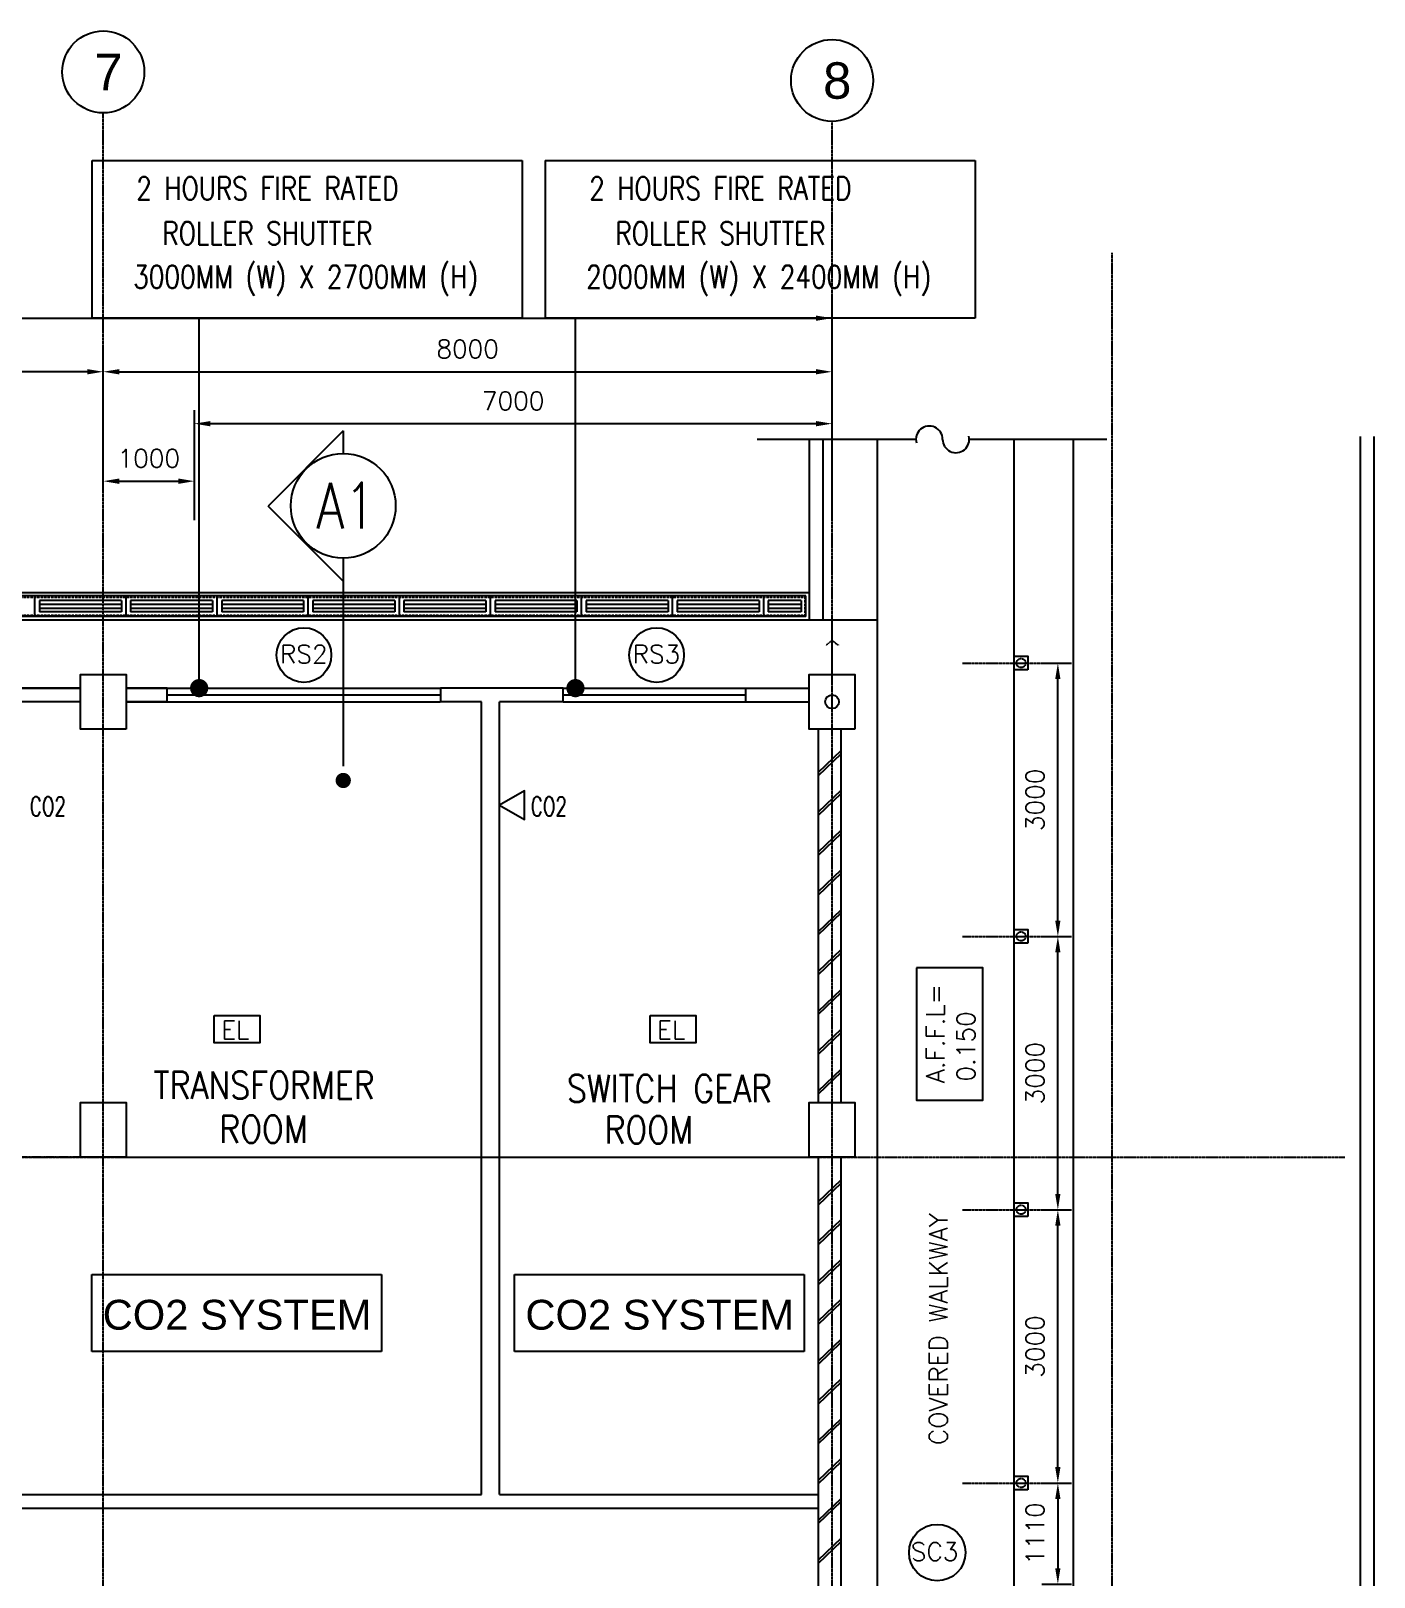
# Model space of a CAD drawing. Header units: millimetres. Extents: x -312260 to 194620, y -310600 to 21683.
# Drawn here: x -142894 to -128150, y -232591 to -215619 of the extents above; entities that cross this region are included whole.
import ezdxf
from ezdxf.enums import TextEntityAlignment as Align

# ---------------------------------------------------------------- set-up
doc = ezdxf.new("R2010")
doc.units = ezdxf.units.MM
doc.header["$LTSCALE"] = 5
doc.header["$MEASUREMENT"] = 0
doc.header["$PDMODE"] = 3
for name, pattern in [('CENTER', [2, 1.25, -0.25, 0.25, -0.25]), ('CENTERX2', [4, 2.5, -0.5, 0.5, -0.5]), ('DASHDOT2', [0.5, 0.25, -0.125, 0, -0.125]), ('DASHED2', [0.375, 0.25, -0.125]), ('DASHEDX2', [1.5, 1, -0.5]), ('HIDDEN2', [0.1875, 0.125, -0.0625])]:
    doc.linetypes.add(name, pattern=pattern)
for name, color, linetype in [('-FF', 240, 'Continuous'), ('-ff.txt', 2, 'Continuous'), ('-TRENCH DETAIL', 73, 'Continuous'), ('1-ROAD', 1, 'Continuous'), ('2-DR', 202, 'Continuous'), ('col', 7, 'Continuous'), ('COVEREDWALKWAY', 31, 'DASHED2'), ('DIM', 7, 'Continuous'), ('DW-T', 7, 'Continuous'), ('EL & K', 10, 'Continuous'), ('GRATING', 251, 'Continuous'), ('GRID', 9, 'CENTER'), ('LINE', 7, 'Continuous'), ('park L', 9, 'DASHEDX2'), ('RAIL', 1, 'Continuous'), ('RWDP', 1, 'Continuous'), ('SPEC', 7, 'Continuous'), ('SUB-STATION', 255, 'Continuous'), ('TEXT', 7, 'Continuous'), ('wall', 2, 'Continuous')]:
    doc.layers.add(name, color=color, linetype=linetype)
doc.styles.add('ARIAL', font='ARIAL.TTF', dxfattribs={"height": 250})
doc.styles.add('E', font='ROMANS.SHX', dxfattribs={"width": 0.9})
doc.styles.add('HELV', font='HELV.shx')
doc.styles.add('ROMANS', font='romans.shx', dxfattribs={"width": 0.9, "height": 450})
doc.styles.add('ROMS', font='romans.shx', dxfattribs={"width": 0.8, "height": 230})
doc.styles.add('S100', font='ROMANS.shx', dxfattribs={"height": 200})
doc.styles.add('STANDARDS', font='simplex.shx')
doc.styles.add('STYLE1', font='ROMANS.SHX', dxfattribs={"width": 0.8})
doc.dimstyles.new('DIM', dxfattribs={"dimtxt": 150, "dimasz": 150, "dimexe": 0.18, "dimexo": 50, "dimgap": 50, "dimtad": 1, "dimdec": 0, "dimzin": 0, "dimdsep": 46, "dimtxsty": 'ROMANS', "dimcen": 0.09, "dimclrd": 256, "dimclre": 256, "dimclrt": 256, "dimadec": 0, "dimazin": 0, "dimtfac": 1, "dimtdec": 0, "dimtix": 1, "dimtmove": 0, "dimatfit": 0, "dimfxl": 1, "dimtolj": 1, "dimtzin": 0, "dimarcsym": 0})
doc.dimstyles.new('S100', dxfattribs={"dimscale": 0, "dimtxt": 150, "dimasz": 175, "dimexe": 150, "dimexo": 150, "dimgap": 150, "dimtad": 1, "dimdec": 0, "dimzin": 0, "dimdsep": 46, "dimtxsty": 'S100', "dimcen": 0, "dimdle": 100, "dimclrd": 5, "dimclre": 5, "dimclrt": 1, "dimaunit": 1, "dimadec": 0, "dimazin": 0, "dimtfac": 1, "dimtdec": 0, "dimtofl": 0, "dimtmove": 1, "dimatfit": 3, "dimfxl": 1, "dimtolj": 1, "dimtzin": 0, "dimarcsym": 0})

# ---------------------------------------------------------------- blocks, each defined once
blk = doc.blocks.new('*D115')
at = {"layer": 'DEFPOINTS', "color": 0}
for p in [(-150100, -219360), (-150100, -219360), (-142100, -220817)]:
    blk.add_point(p, dxfattribs=at)
at = {"layer": 'DIM', "color": 5, "lineweight": -2}
for p, q in [((-142100, -220667), (-142100, -219210)), ((-142275, -219360), (-149925, -219360))]:
    blk.add_line(p, q, dxfattribs=at)
at = {"layer": 'DIM', "color": 5}
for points in [[(-149925, -219331), (-149925, -219389), (-150100, -219360)], [(-142275, -219331), (-142275, -219389), (-142100, -219360)]]:
    blk.add_solid(points, dxfattribs=at)
at = {"layer": 'DIM', "color": 1, "insert": (-146100, -219110), "char_height": 200, "attachment_point": 5, "style": 'S100'}
blk.add_mtext('\\A1;8000', dxfattribs=at)
blk = doc.blocks.new('*D121')
at = {"layer": 'DEFPOINTS', "color": 0}
for p in [(-134100, -218772), (-190099, -221139), (-134100, -221139)]:
    blk.add_point(p, dxfattribs=at)
at = {"layer": 'DIM', "color": 5, "lineweight": -2}
for p, q in [((-190099, -220989), (-190099, -218622)), ((-134100, -220989), (-134100, -218622)), ((-189924, -218772), (-134275, -218772))]:
    blk.add_line(p, q, dxfattribs=at)
at = {"layer": 'DIM', "color": 5}
for points in [[(-189924, -218743), (-189924, -218801), (-190099, -218772)], [(-134275, -218743), (-134275, -218801), (-134100, -218772)]]:
    blk.add_solid(points, dxfattribs=at)
at = {"layer": 'DIM', "color": 1, "insert": (-162100, -218522), "char_height": 200, "attachment_point": 5, "style": 'S100'}
blk.add_mtext('\\A1;56000', dxfattribs=at)
blk = doc.blocks.new('*D122')
at = {"layer": 'DEFPOINTS', "color": 0}
for p in [(-134100, -219360), (-142100, -220817), (-134100, -220817)]:
    blk.add_point(p, dxfattribs=at)
at = {"layer": 'DIM', "color": 5, "lineweight": -2}
for p, q in [((-142100, -220667), (-142100, -219210)), ((-134100, -220667), (-134100, -219210)), ((-141925, -219360), (-134275, -219360))]:
    blk.add_line(p, q, dxfattribs=at)
at = {"layer": 'DIM', "color": 5}
for points in [[(-141925, -219331), (-141925, -219389), (-142100, -219360)], [(-134275, -219331), (-134275, -219389), (-134100, -219360)]]:
    blk.add_solid(points, dxfattribs=at)
at = {"layer": 'DIM', "color": 1, "insert": (-138100, -219110), "char_height": 200, "attachment_point": 5, "style": 'S100'}
blk.add_mtext('\\A1;8000', dxfattribs=at)
blk = doc.blocks.new('*D145')
at = {"color": 5, "lineweight": -2}
for p, q in [((-131796, -222559), (-131471, -222559)), ((-131621, -225384), (-131621, -222734)), ((-131796, -225559), (-131471, -225559))]:
    blk.add_line(p, q, dxfattribs=at)
at = {"color": 5}
for points in [[(-131650, -222734), (-131592, -222734), (-131621, -222559)], [(-131650, -225384), (-131592, -225384), (-131621, -225559)]]:
    blk.add_solid(points, dxfattribs=at)
at = {"layer": 'DEFPOINTS', "color": 0}
for p in [(-131946, -222559), (-131621, -222559), (-131946, -225559)]:
    blk.add_point(p, dxfattribs=at)
at = {"color": 1, "insert": (-131871, -224059), "char_height": 200, "attachment_point": 5, "rotation": 90, "style": 'S100'}
blk.add_mtext('\\A1;3000', dxfattribs=at)
blk = doc.blocks.new('*D210')
at = {"color": 5, "lineweight": -2}
for p, q in [((-131796, -225559), (-131471, -225559)), ((-131621, -228384), (-131621, -225734)), ((-131796, -228559), (-131471, -228559))]:
    blk.add_line(p, q, dxfattribs=at)
at = {"color": 5}
for points in [[(-131650, -225734), (-131592, -225734), (-131621, -225559)], [(-131650, -228384), (-131592, -228384), (-131621, -228559)]]:
    blk.add_solid(points, dxfattribs=at)
at = {"layer": 'DEFPOINTS', "color": 0}
for p in [(-131946, -225559), (-131621, -225559), (-131946, -228559)]:
    blk.add_point(p, dxfattribs=at)
at = {"color": 1, "insert": (-131871, -227059), "char_height": 200, "attachment_point": 5, "rotation": 90, "style": 'S100'}
blk.add_mtext('\\A1;3000', dxfattribs=at)
blk = doc.blocks.new('*D211')
at = {"color": 5, "lineweight": -2}
for p, q in [((-131796, -228559), (-131471, -228559)), ((-131621, -231384), (-131621, -228734)), ((-131796, -231559), (-131471, -231559))]:
    blk.add_line(p, q, dxfattribs=at)
at = {"color": 5}
for points in [[(-131650, -228734), (-131592, -228734), (-131621, -228559)], [(-131650, -231384), (-131592, -231384), (-131621, -231559)]]:
    blk.add_solid(points, dxfattribs=at)
at = {"layer": 'DEFPOINTS', "color": 0}
for p in [(-131946, -228559), (-131621, -228559), (-131946, -231559)]:
    blk.add_point(p, dxfattribs=at)
at = {"color": 1, "insert": (-131871, -230059), "char_height": 200, "attachment_point": 5, "rotation": 90, "style": 'S100'}
blk.add_mtext('\\A1;3000', dxfattribs=at)
blk = doc.blocks.new('*D215')
at = {"color": 5, "lineweight": -2}
for p, q in [((-131796, -231559), (-131471, -231559)), ((-131621, -231734), (-131621, -232493)), ((-131796, -232668), (-131471, -232668))]:
    blk.add_line(p, q, dxfattribs=at)
at = {"color": 5}
for points in [[(-131650, -231734), (-131592, -231734), (-131621, -231559)], [(-131650, -232493), (-131592, -232493), (-131621, -232668)]]:
    blk.add_solid(points, dxfattribs=at)
at = {"layer": 'DEFPOINTS', "color": 0}
for p in [(-131946, -231559), (-131946, -232668), (-131621, -232668)]:
    blk.add_point(p, dxfattribs=at)
at = {"color": 1, "insert": (-131871, -232113), "char_height": 200, "attachment_point": 5, "rotation": 90, "style": 'S100'}
blk.add_mtext('\\A1;1110', dxfattribs=at)
blk = doc.blocks.new('*D239')
at = {"color": 5, "lineweight": -2}
for p, q in [((-141100, -220989), (-141100, -219780)), ((-134100, -220989), (-134100, -219780)), ((-134275, -219930), (-140925, -219930))]:
    blk.add_line(p, q, dxfattribs=at)
at = {"color": 5}
for points in [[(-140925, -219901), (-140925, -219959), (-141100, -219930)], [(-134275, -219901), (-134275, -219959), (-134100, -219930)]]:
    blk.add_solid(points, dxfattribs=at)
at = {"layer": 'DEFPOINTS', "color": 0}
for p in [(-141100, -219930), (-141100, -221139), (-134100, -221139)]:
    blk.add_point(p, dxfattribs=at)
at = {"color": 1, "insert": (-137600, -219680), "char_height": 200, "attachment_point": 5, "style": 'S100'}
blk.add_mtext('\\A1;7000', dxfattribs=at)
blk = doc.blocks.new('*D240')
at = {"color": 5, "lineweight": -2}
for p, q in [((-142100, -220667), (-142100, -220411)), ((-141100, -220667), (-141100, -220411)), ((-141925, -220561), (-141275, -220561))]:
    blk.add_line(p, q, dxfattribs=at)
at = {"color": 5}
for points in [[(-141925, -220532), (-141925, -220591), (-142100, -220561)], [(-141275, -220532), (-141275, -220591), (-141100, -220561)]]:
    blk.add_solid(points, dxfattribs=at)
at = {"layer": 'DEFPOINTS', "color": 0}
for p in [(-141100, -220561), (-142100, -220817), (-141100, -220817)]:
    blk.add_point(p, dxfattribs=at)
at = {"color": 1, "insert": (-141600, -220311), "char_height": 200, "attachment_point": 5, "style": 'S100'}
blk.add_mtext('\\A1;1000', dxfattribs=at)

msp = doc.modelspace()

# ---------------------------------------------------------------- linework, layer by layer
at = {"layer": '-FF', "color": 2}
for p, q in [((-142226.1, -229270.4), (-139046, -229270.4)), ((-142226.1, -230113.1), (-142226.1, -229270.4)), ((-139046, -229270.4), (-139046, -230113.1)), ((-137586, -229270.4), (-134405.9, -229270.4)), ((-137586, -230113.1), (-137586, -229270.4)), ((-134405.9, -229270.4), (-134405.9, -230113.1)), ((-139046, -230113.1), (-142226.1, -230113.1)), ((-134405.9, -230113.1), (-137586, -230113.1))]:
    msp.add_line(p, q, dxfattribs=at)
at = {"layer": '-TRENCH DETAIL', "color": 1}
for p, q in [((-142222.4, -217042.5), (-137502.3, -217042.5)), ((-142222.4, -218772), (-142222.4, -217042.5)), ((-137502.3, -217042.5), (-137502.3, -218772)), ((-137250.2, -217042.5), (-132530.1, -217042.5)), ((-137250.2, -217042.5), (-137250.2, -218772)), ((-132530.1, -217042.5), (-132530.1, -218772)), ((-137502.3, -218772), (-142222.4, -218772)), ((-132530.1, -218772), (-137250.2, -218772))]:
    msp.add_line(p, q, dxfattribs=at)
at = {"color": 3}
for p, q in [((-139465.4, -220010), (-140289.9, -220834.6)), ((-139465.4, -220010), (-139465.4, -220257)), ((-139465.4, -221659.1), (-140289.9, -220834.6)), ((-139465.4, -221407), (-139465.4, -223688.4))]:
    msp.add_line(p, q, dxfattribs=at)
at = {"color": 5}
for p, q in [((-133178.8, -220102.1), (-134921.9, -220102.1)), ((-133599.5, -234982.8), (-133599.5, -220102.1)), ((-131083.2, -220102.1), (-132593.4, -220102.1))]:
    msp.add_line(p, q, dxfattribs=at)
at = {"color": 1}
for p, q in [((-132099.5, -239382.8), (-132099.5, -220102.1)), ((-190599.5, -222082.8), (-133599.5, -222082.8))]:
    msp.add_line(p, q, dxfattribs=at)
at = {"color": 3, "const_width": 83.6}
msp.add_lwpolyline([(-139507.2, -223846.4, 1), (-139423.6, -223846.4, 1)], format="xyb", close=True, dxfattribs=at)
at = {"color": 1}
msp.add_lwpolyline([(-133171.2, -225903.6), (-133171.2, -227356.5), (-132443.3, -227356.5), (-132443.3, -225903.6)], close=True, dxfattribs=at)
at = {"color": 3}
msp.add_circle((-139465.4, -220832), 575, dxfattribs=at)
at = {"color": 5}
for centre, start, end in [((-133032.4, -220102.1), 0, 195.38654), ((-132739.7, -220102.1), 180, 13.64161)]:
    msp.add_arc(centre, 146.3, start, end, dxfattribs=at)
at = {"layer": '1-ROAD'}
for p, q in [((-134349.5, -220102.1), (-134349.5, -222082.8)), ((-134199.5, -220102.1), (-134199.5, -222082.8)), ((-128299.5, -243082.8), (-128299.5, -220069.6)), ((-128149.5, -243082.8), (-128149.5, -220069.6))]:
    msp.add_line(p, q, dxfattribs=at)
at = {"layer": '2-DR'}
msp.add_line((-131449.5, -238732.8), (-131449.5, -220102.1), dxfattribs=at)
at = {"layer": 'col', "color": 3}
for points in [[(-141849.5, -223282.8), (-142349.5, -223282.8), (-142349.5, -222682.8), (-141849.5, -222682.8)], [(-133849.5, -223282.8), (-134349.5, -223282.8), (-134349.5, -222682.8), (-133849.5, -222682.8)], [(-141849.5, -227982.8), (-142349.5, -227982.8), (-142349.5, -227382.8), (-141849.5, -227382.8)], [(-133849.5, -227982.8), (-134349.5, -227982.8), (-134349.5, -227382.8), (-133849.5, -227382.8)]]:
    msp.add_lwpolyline(points, close=True, dxfattribs=at)
at = {"layer": 'COVEREDWALKWAY', "color": 0, "linetype": 'CENTERX2'}
for centre in [(-132024.5, -222557.8), (-132024.5, -225557.8), (-132024.5, -228557.8), (-132024.5, -231557.8)]:
    msp.add_circle(centre, 50, dxfattribs=at)
at = {"layer": 'DIM'}
msp.add_lwpolyline([(-137749.5, -224117.9), (-137476.6, -224275.5), (-137476.6, -223960.3)], close=True, dxfattribs=at)
at = {"layer": 'DW-T', "color": 1, "linetype": 'Continuous'}
for centre, radius in [((-139896.7, -222469.5), 300), ((-136025.6, -222469.5), 300), ((-132944.4, -232322.2), 310)]:
    msp.add_circle(centre, radius, dxfattribs=at)
at = {"layer": 'EL & K', "color": 10}
for points in [[(-140880.7, -226427.5), (-140380.7, -226427.5), (-140380.7, -226727.5), (-140880.7, -226727.5)], [(-136096.5, -226427.5), (-135596.5, -226427.5), (-135596.5, -226727.5), (-136096.5, -226727.5)]]:
    msp.add_lwpolyline(points, close=True, dxfattribs=at)
at = {"layer": 'GRATING', "color": 251}
for p, q in [((-142849.5, -221820.8), (-143849.5, -221820.8)), ((-142849.5, -222044.8), (-142849.5, -221820.8)), ((-141849.5, -221820.8), (-142849.5, -221820.8)), ((-142849.5, -222044.8), (-142849.5, -221820.8)), ((-141849.5, -222044.8), (-141849.5, -221820.8)), ((-141849.5, -222044.8), (-141849.5, -221820.8)), ((-140849.5, -221820.8), (-141849.5, -221820.8)), ((-141849.5, -222044.8), (-141849.5, -221820.8)), ((-140849.5, -222044.8), (-140849.5, -221820.8)), ((-139849.5, -221820.8), (-140849.5, -221820.8)), ((-140849.5, -222044.8), (-140849.5, -221820.8)), ((-139849.5, -222044.8), (-139849.5, -221820.8)), ((-138849.5, -221820.8), (-139849.5, -221820.8)), ((-139849.5, -222044.8), (-139849.5, -221820.8)), ((-138849.5, -222044.8), (-138849.5, -221820.8)), ((-138849.5, -222044.8), (-138849.5, -221820.8)), ((-137849.5, -221820.8), (-138849.5, -221820.8)), ((-138849.5, -222044.8), (-138849.5, -221820.8)), ((-137849.5, -222044.8), (-137849.5, -221820.8)), ((-136849.5, -221820.8), (-137849.5, -221820.8)), ((-137849.5, -222044.8), (-137849.5, -221820.8)), ((-136849.5, -222044.8), (-136849.5, -221820.8)), ((-135849.5, -221820.8), (-136849.5, -221820.8)), ((-136849.5, -222044.8), (-136849.5, -221820.8)), ((-135849.5, -222044.8), (-135849.5, -221820.8)), ((-135849.5, -222044.8), (-135849.5, -221820.8)), ((-134849.5, -221820.8), (-135849.5, -221820.8)), ((-135849.5, -222044.8), (-135849.5, -221820.8)), ((-134849.5, -222044.8), (-134849.5, -221820.8)), ((-134387.5, -221820.8), (-134849.5, -221820.8)), ((-134849.5, -222044.8), (-134849.5, -221820.8)), ((-134387.5, -222044.8), (-134387.5, -221820.8)), ((-142799.5, -221870.8), (-142799.5, -221994.8)), ((-141900, -221870.8), (-142799.5, -221870.8)), ((-142799.5, -221912.1), (-141900, -221912.1)), ((-142799.5, -221953.4), (-141900, -221953.4)), ((-141900, -221870.8), (-141900, -221994.8)), ((-141799.5, -221870.8), (-141799.5, -221994.8)), ((-140900, -221870.8), (-141799.5, -221870.8)), ((-141799.5, -221912.1), (-140900, -221912.1)), ((-141799.5, -221953.4), (-140900, -221953.4)), ((-140900, -221870.8), (-140900, -221994.8)), ((-140799.5, -221870.8), (-140799.5, -221994.8)), ((-139900, -221870.8), (-140799.5, -221870.8)), ((-140799.5, -221912.1), (-139900, -221912.1)), ((-140799.5, -221953.4), (-139900, -221953.4)), ((-139900, -221870.8), (-139900, -221994.8)), ((-139799.5, -221870.8), (-139799.5, -221994.8)), ((-138900, -221870.8), (-139799.5, -221870.8)), ((-139799.5, -221912.1), (-138900, -221912.1)), ((-139799.5, -221953.4), (-138900, -221953.4)), ((-138900, -221870.8), (-138900, -221994.8)), ((-138799.5, -221870.8), (-138799.5, -221994.8)), ((-137900, -221870.8), (-138799.5, -221870.8)), ((-138799.5, -221912.1), (-137900, -221912.1)), ((-138799.5, -221953.4), (-137900, -221953.4)), ((-137900, -221870.8), (-137900, -221994.8)), ((-137799.5, -221870.8), (-137799.5, -221994.8)), ((-136900, -221870.8), (-137799.5, -221870.8)), ((-137799.5, -221912.1), (-136900, -221912.1)), ((-137799.5, -221953.4), (-136900, -221953.4)), ((-136900, -221870.8), (-136900, -221994.8)), ((-136799.5, -221870.8), (-136799.5, -221994.8)), ((-135900, -221870.8), (-136799.5, -221870.8)), ((-136799.5, -221912.1), (-135900, -221912.1)), ((-136799.5, -221953.4), (-135900, -221953.4)), ((-135900, -221870.8), (-135900, -221994.8)), ((-135799.5, -221870.8), (-135799.5, -221994.8)), ((-134900, -221870.8), (-135799.5, -221870.8)), ((-135799.5, -221912.1), (-134900, -221912.1)), ((-135799.5, -221953.4), (-134900, -221953.4)), ((-134900, -221870.8), (-134900, -221994.8)), ((-134799.5, -221870.8), (-134799.5, -221994.8)), ((-134438, -221870.8), (-134799.5, -221870.8)), ((-134799.5, -221912.1), (-134438, -221912.1)), ((-134799.5, -221953.4), (-134438, -221953.4)), ((-134438, -221870.8), (-134438, -221994.8)), ((-142849.5, -222044.8), (-143849.5, -222044.8)), ((-141849.5, -222044.8), (-142849.5, -222044.8)), ((-141900, -221994.8), (-142799.5, -221994.8)), ((-140849.5, -222044.8), (-141849.5, -222044.8)), ((-140900, -221994.8), (-141799.5, -221994.8)), ((-139849.5, -222044.8), (-140849.5, -222044.8)), ((-139900, -221994.8), (-140799.5, -221994.8)), ((-138849.5, -222044.8), (-139849.5, -222044.8)), ((-138900, -221994.8), (-139799.5, -221994.8)), ((-137849.5, -222044.8), (-138849.5, -222044.8)), ((-137900, -221994.8), (-138799.5, -221994.8)), ((-136849.5, -222044.8), (-137849.5, -222044.8)), ((-136900, -221994.8), (-137799.5, -221994.8)), ((-135849.5, -222044.8), (-136849.5, -222044.8)), ((-135900, -221994.8), (-136799.5, -221994.8)), ((-134849.5, -222044.8), (-135849.5, -222044.8)), ((-134900, -221994.8), (-135799.5, -221994.8)), ((-134387.5, -222044.8), (-134849.5, -222044.8)), ((-134438, -221994.8), (-134799.5, -221994.8))]:
    msp.add_line(p, q, dxfattribs=at)
at = {"layer": 'GRID', "linetype": 'CENTER', "ltscale": 2}
for p, q in [((-142099.5, -259916.7), (-142099.5, -216518.8)), ((-134099.5, -259916.7), (-134099.5, -216612.8)), ((-131024.5, -245432.8), (-131024.5, -218055.5)), ((-132668.2, -222558.6), (-131533.1, -222558.6)), ((-132668.2, -225558.6), (-131533.1, -225558.6)), ((-197356.9, -227982.8), (-128471.1, -227982.8)), ((-132668.2, -228558.6), (-131533.1, -228558.6)), ((-132668.2, -231558.6), (-131533.1, -231558.6))]:
    msp.add_line(p, q, dxfattribs=at)
at = {"layer": 'GRID', "color": 7, "linetype": 'Continuous'}
for centre in [(-142099.5, -216068.8), (-134099.5, -216162.8)]:
    msp.add_circle(centre, 450, dxfattribs=at)
at = {"layer": 'LINE', "color": 1}
for points in [[(-131949.5, -222632.8), (-132099.5, -222632.8), (-132099.5, -222482.8), (-131949.5, -222482.8)], [(-131949.5, -225632.8), (-132099.5, -225632.8), (-132099.5, -225482.8), (-131949.5, -225482.8)], [(-131949.5, -228632.8), (-132099.5, -228632.8), (-132099.5, -228482.8), (-131949.5, -228482.8)], [(-131949.5, -231632.8), (-132099.5, -231632.8), (-132099.5, -231482.8), (-131949.5, -231482.8)]]:
    msp.add_lwpolyline(points, close=True, dxfattribs=at)
at = {"layer": 'park L', "color": 8, "ltscale": 2}
for p, q in [((-142349.5, -227982.8), (-149849.5, -227982.8)), ((-141849.5, -227982.8), (-134349.5, -227982.8))]:
    msp.add_line(p, q, dxfattribs=at)
at = {"layer": 'RAIL', "color": 5, "ltscale": 1000}
msp.add_line((-190299.5, -221782.8), (-134349.5, -221782.8), dxfattribs=at)
at = {"layer": 'RAIL', "color": 5, "linetype": 'HIDDEN2'}
for p, q in [((-157849.5, -221832.8), (-134399.5, -221832.8)), ((-134399.5, -221832.8), (-134399.5, -222032.8)), ((-157849.5, -222032.8), (-134399.5, -222032.8))]:
    msp.add_line(p, q, dxfattribs=at)
at = {"layer": 'RWDP', "color": 2, "linetype": 'DASHDOT2'}
msp.add_line((-134099.5, -222982.8), (-134099.5, -222032.8), dxfattribs=at)
msp.add_lwpolyline([(-134167.7, -222362), (-134099.5, -222308.8), (-134031.6, -222361.4)], dxfattribs=at)
at = {"layer": 'RWDP'}
msp.add_circle((-134099.5, -222982.8), 75, dxfattribs=at)
at = {"layer": 'SUB-STATION', "color": 1, "linetype": 'DASHEDX2'}
for p, q in [((-141399.5, -222907.8), (-138399.5, -222907.8)), ((-141399.5, -222982.8), (-138399.5, -222982.8)), ((-137049.5, -222907.8), (-135049.5, -222907.8)), ((-137049.5, -222982.8), (-135049.5, -222982.8))]:
    msp.add_line(p, q, dxfattribs=at)
for points in [[(-141399.5, -222982.8), (-141399.5, -222832.8), (-138399.5, -222832.8), (-138399.5, -222982.8)], [(-137049.5, -222982.8), (-137049.5, -222832.8), (-135049.5, -222832.8), (-135049.5, -222982.8)]]:
    msp.add_lwpolyline(points, dxfattribs=at)
at = {"layer": 'wall'}
for p, q in [((-142349.5, -222832.8), (-143699.5, -222832.8)), ((-143599.5, -222832.8), (-142349.5, -222832.8)), ((-141849.5, -222832.8), (-141399.5, -222832.8)), ((-141399.5, -222832.8), (-141849.5, -222832.8)), ((-137049.5, -222832.8), (-138399.5, -222832.8)), ((-135049.5, -222832.8), (-134349.5, -222832.8)), ((-135049.5, -222832.8), (-134349.5, -222832.8)), ((-142349.5, -222982.8), (-143249.5, -222982.8)), ((-141849.5, -222982.8), (-141399.5, -222982.8)), ((-141399.5, -222982.8), (-141849.5, -222982.8)), ((-137949.5, -222982.8), (-138399.5, -222982.8)), ((-137949.5, -231682.8), (-137949.5, -222982.8)), ((-137749.5, -231682.8), (-137749.5, -222982.8)), ((-137049.5, -222982.8), (-137749.5, -222982.8)), ((-135049.5, -222982.8), (-134349.5, -222982.8)), ((-134249.5, -227382.8), (-134249.5, -223282.8)), ((-134249.5, -227382.8), (-134249.5, -223282.8)), ((-133999.5, -227382.8), (-133999.5, -223282.8)), ((-133999.5, -227382.8), (-133999.5, -223282.8)), ((-134249.5, -234982.8), (-134249.5, -227982.8)), ((-134249.5, -234982.8), (-134249.5, -227982.8)), ((-133999.5, -234982.8), (-133999.5, -227982.8)), ((-133999.5, -234982.8), (-133999.5, -227982.8)), ((-152449, -231832.8), (-134249.5, -231832.8)), ((-143249.5, -231682.8), (-137949.5, -231682.8)), ((-137749.5, -231682.8), (-134249.5, -231682.8))]:
    msp.add_line(p, q, dxfattribs=at)
at = {"layer": 'wall', "color": 8}
for points in [[(-134249.5, -223754.4), (-133999.5, -223516.6)], [(-134249.5, -223754.4), (-133999.5, -223516.6)], [(-134249.5, -223790.2), (-133999.5, -223552.4)], [(-134249.5, -223790.2), (-133999.5, -223552.4)], [(-134249.5, -224191.6), (-133999.5, -223953.7)], [(-134249.5, -224191.6), (-133999.5, -223953.7)], [(-134249.5, -224227.4), (-133999.5, -223989.5)], [(-134249.5, -224227.4), (-133999.5, -223989.5)], [(-134249.5, -224628.7), (-133999.5, -224390.9)], [(-134249.5, -224628.7), (-133999.5, -224390.9)], [(-134249.5, -224664.5), (-133999.5, -224426.7)], [(-134249.5, -224664.5), (-133999.5, -224426.7)], [(-134249.5, -225065.9), (-133999.5, -224828)], [(-134249.5, -225065.9), (-133999.5, -224828)], [(-134249.5, -225101.7), (-133999.5, -224863.8)], [(-134249.5, -225101.7), (-133999.5, -224863.8)], [(-134249.5, -225503), (-133999.5, -225265.2)], [(-134249.5, -225503), (-133999.5, -225265.2)], [(-134249.5, -225538.8), (-133999.5, -225301)], [(-134249.5, -225538.8), (-133999.5, -225301)], [(-134249.5, -225940.2), (-133999.5, -225702.3)], [(-134249.5, -225940.2), (-133999.5, -225702.3)], [(-134249.5, -225975.9), (-133999.5, -225738.1)], [(-134249.5, -225975.9), (-133999.5, -225738.1)], [(-134249.5, -226377.3), (-133999.5, -226139.5)], [(-134249.5, -226377.3), (-133999.5, -226139.5)], [(-134249.5, -226413.1), (-133999.5, -226175.2)], [(-134249.5, -226413.1), (-133999.5, -226175.2)], [(-134249.5, -226814.4), (-133999.5, -226576.6)], [(-134249.5, -226814.4), (-133999.5, -226576.6)], [(-134249.5, -226850.2), (-133999.5, -226612.4)], [(-134249.5, -226850.2), (-133999.5, -226612.4)], [(-134249.5, -227251.6), (-133999.5, -227013.7)], [(-134249.5, -227251.6), (-133999.5, -227013.7)], [(-134249.5, -227287.4), (-133999.5, -227049.5)], [(-134249.5, -227287.4), (-133999.5, -227049.5)], [(-134249.5, -228467.3), (-133999.5, -228229.5)], [(-134249.5, -228467.3), (-133999.5, -228229.5)], [(-134249.5, -228503.1), (-133999.5, -228265.2)], [(-134249.5, -228503.1), (-133999.5, -228265.2)], [(-134249.5, -228904.4), (-133999.5, -228666.6)], [(-134249.5, -228904.4), (-133999.5, -228666.6)], [(-134249.5, -228940.2), (-133999.5, -228702.4)], [(-134249.5, -228940.2), (-133999.5, -228702.4)], [(-134249.5, -229341.6), (-133999.5, -229103.7)], [(-134249.5, -229341.6), (-133999.5, -229103.7)], [(-134249.5, -229377.4), (-133999.5, -229139.5)], [(-134249.5, -229377.4), (-133999.5, -229139.5)], [(-134249.5, -229778.7), (-133999.5, -229540.9)], [(-134249.5, -229778.7), (-133999.5, -229540.9)], [(-134249.5, -229814.5), (-133999.5, -229576.7)], [(-134249.5, -229814.5), (-133999.5, -229576.7)], [(-134249.5, -230215.9), (-133999.5, -229978)], [(-134249.5, -230215.9), (-133999.5, -229978)], [(-134249.5, -230251.7), (-133999.5, -230013.8)], [(-134249.5, -230251.7), (-133999.5, -230013.8)], [(-134249.5, -230653), (-133999.5, -230415.2)], [(-134249.5, -230653), (-133999.5, -230415.2)], [(-134249.5, -230688.8), (-133999.5, -230451)], [(-134249.5, -230688.8), (-133999.5, -230451)], [(-134249.5, -231090.2), (-133999.5, -230852.3)], [(-134249.5, -231090.2), (-133999.5, -230852.3)], [(-134249.5, -231125.9), (-133999.5, -230888.1)], [(-134249.5, -231125.9), (-133999.5, -230888.1)], [(-134249.5, -231527.3), (-133999.5, -231289.5)], [(-134249.5, -231527.3), (-133999.5, -231289.5)], [(-134249.5, -231563.1), (-133999.5, -231325.2)], [(-134249.5, -231563.1), (-133999.5, -231325.2)], [(-134249.5, -231964.4), (-133999.5, -231726.6)], [(-134249.5, -231964.4), (-133999.5, -231726.6)], [(-134249.5, -232000.2), (-133999.5, -231762.4)], [(-134249.5, -232000.2), (-133999.5, -231762.4)], [(-134249.5, -232401.6), (-133999.5, -232163.7)], [(-134249.5, -232401.6), (-133999.5, -232163.7)], [(-134249.5, -232437.4), (-133999.5, -232199.5)], [(-134249.5, -232437.4), (-133999.5, -232199.5)]]:
    msp.add_lwpolyline(points, dxfattribs=at)

# ---------------------------------------------------------------- texts
at = {"layer": '-FF', "color": 2, "style": 'ARIAL'}
for p in [(-140631, -229874.9), (-135990.9, -229874.9)]:
    msp.add_text('CO2 SYSTEM', height=327.68, dxfattribs=at).set_placement(p, align=Align.CENTER)
at = {"layer": '-ff.txt', "style": 'STANDARDS', "width": 0.7}
for p in [(-142906.8, -224236.3), (-137406.8, -224236.3)]:
    msp.add_text('CO2', height=210, dxfattribs=at).set_placement(p)
at = {"layer": '-TRENCH DETAIL', "color": 1, "style": 'ROMS', "width": 0.8}
for s, p in [('2 HOURS FIRE RATED', (-140297.6, -217472.1)), ('2 HOURS FIRE RATED', (-135325.4, -217472.1)), ('ROLLER SHUTTER', (-140297.6, -217965)), ('ROLLER SHUTTER', (-135325.4, -217965)), ('3000MM (W) X 2700MM (H)', (-139876.8, -218443.1)), ('2000MM (W) X 2400MM (H)', (-134904.6, -218443.1))]:
    msp.add_text(s, height=250, dxfattribs=at).set_placement(p, align=Align.CENTER)
at = {"color": 2, "style": 'S100'}
for s, p in [('A.F.F.L= ', (-132865.1, -227169.2)), ('0.150', (-132529.9, -227151.8))]:
    msp.add_text(s, height=200, rotation=90, dxfattribs=at).set_placement(p)
at = {"layer": 'DW-T', "color": 7, "style": 'E'}
for s, p in [('RS2', (-140159.8, -222559.5)), ('RS3', (-136288.7, -222559.5))]:
    msp.add_text(s, height=200, dxfattribs=at).set_placement(p)
at = {"layer": 'EL & K', "color": 10, "style": 'ROMS'}
for p in [(-140804.9, -226684.8), (-136020.7, -226684.8)]:
    msp.add_text('EL', height=200, dxfattribs=at).set_placement(p)
at = {"layer": 'GRID', "color": 3, "style": 'HELV'}
for s, p in [('7', (-142198.1, -216269.1)), ('8', (-134198.1, -216363.2))]:
    msp.add_text(s, height=400, dxfattribs=at).set_placement(p)
at = {"layer": 'SPEC', "style": 'S100'}
msp.add_text('COVERED WALKWAY', height=200, rotation=90, dxfattribs=at).set_placement((-132833.1, -231141.8))
at = {"layer": 'TEXT', "color": 4, "style": 'E', "width": 0.8}
msp.add_text('A1', height=500, dxfattribs=at).set_placement((-139761.3, -221079))
at = {"layer": 'TEXT', "style": 'STYLE1', "width": 0.85}
for s, p in [('TRANSFORMER', (-141547.3, -227342.4)), ('SWITCH GEAR', (-137010.6, -227378.6)), ('ROOM', (-140827.3, -227824)), ('ROOM', (-136597.5, -227830.4))]:
    msp.add_text(s, height=300, dxfattribs=at).set_placement(p)
at = {"layer": 'TEXT', "color": 7, "style": 'E'}
msp.add_text('SC3', height=200, dxfattribs=at).set_placement((-133234.9, -232411.4))

# ---------------------------------------------------------------- dimensions: what is measured, and where the dimension line sits
for p1, p2, distance, picture, middle in [((-134099.5, -221139), (-141099.5, -221139), -1209.1, '*D239', (-137599.5, -219680)), ((-142099.5, -220817.4), (-141099.5, -220817.4), 255.9, '*D240', (-141599.5, -220311.4)), ((-131946.4, -225558.6), (-131946.4, -222558.6), -325.5, '*D145', (-131870.9, -224058.6)), ((-131946.4, -228558.6), (-131946.4, -225558.6), -325.5, '*D210', (-131870.9, -227058.6)), ((-131946.4, -231558.6), (-131946.4, -228558.6), -325.5, '*D211', (-131870.9, -230058.6))]:
    dim = msp.add_aligned_dim(p1=p1, p2=p2, distance=distance, dimstyle='S100', override={"dimscale": 1})
    dim.commit()
    dim.dimension.update_dxf_attribs({"geometry": picture, "text_midpoint": middle})
dim = msp.add_aligned_dim(p1=(-131946.4, -231558.6), p2=(-131946.4, -232667.8), distance=325.5, text='1110', dimstyle='S100', override={"dimscale": 1})
dim.commit()
dim.dimension.update_dxf_attribs({"geometry": '*D215', "text_midpoint": (-131870.9, -232113.2)})
at = {"layer": 'DIM'}
for p1, p2, distance, picture, middle in [((-190099.5, -221139), (-134099.5, -221139), 2367, '*D121', (-162099.5, -218522)), ((-142099.5, -220817.4), (-134099.5, -220817.4), 1457.4, '*D122', (-138099.5, -219110))]:
    dim = msp.add_aligned_dim(p1=p1, p2=p2, distance=distance, dimstyle='S100', override={"dimscale": 1}, dxfattribs=at)
    dim.commit()
    dim.dimension.update_dxf_attribs({"geometry": picture, "text_midpoint": middle})
dim = msp.add_linear_dim(base=(-150099.5, -219360), p1=(-142099.5, -220817.4), p2=(-150099.5, -219360), dimstyle='S100', override={"dimscale": 1}, dxfattribs=at)
dim.commit()
dim.dimension.update_dxf_attribs({"geometry": '*D115', "text_midpoint": (-146099.5, -219110)})

# ---------------------------------------------------------------- leaders
at = {"layer": '-TRENCH DETAIL', "color": 1}
for points in [[(-141047.1, -222832.8), (-141047.1, -218772)], [(-136916.2, -222832.8), (-136916.2, -218772)]]:
    msp.add_leader(points, dimstyle='DIM', override={"dimasz": 200, "dimtad": 0, "dimldrblk": 'Dot'}, dxfattribs=at)

doc.saveas('drawing.dxf')
